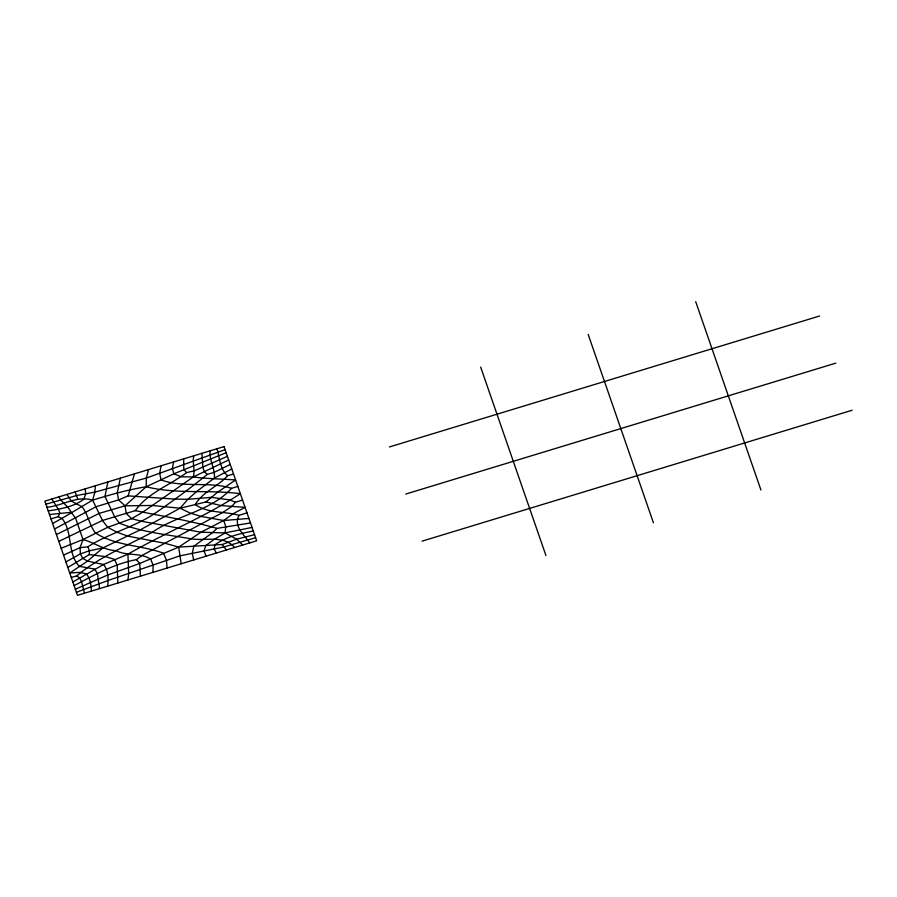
<?xml version="1.0" encoding="UTF-8"?>
<svg xmlns="http://www.w3.org/2000/svg" width="897" height="897" viewBox="0 0 897 897"><rect width="100%" height="100%" fill="white"/><g stroke="black" fill="none" stroke-linecap="round" stroke-linejoin="round"><path stroke-width="1.35" d="M201.948 453.321L202.868 467.326L204.415 471.833L207.319 474.39L214.327 472.304L230.226 464.455M140.47 576.166L139.708 563.484L136.4 559.661C114.098 563.731 94.028 575.28 74.103 585.595M56.421 534.545L99.163 513.398L125.053 505.807L146.177 486.768L146.357 478.056L148.554 469.568M152.961 572.364L153.107 565.166L150.707 559.134C140.179 552.317 126.993 556.275 115.892 550.635C103.839 550.108 94.353 542.528 82.995 539.557L61.164 548.246M52.587 523.489C66.266 516.268 79.216 507.904 92.638 500.134C110.241 494.752 127.957 489.65 146.177 486.768C177.023 494.482 209.057 489.493 240.351 493.698C204.684 517.12 164.79 532.863 127.935 554.2L128.697 573.598L127.968 579.978M117.855 583.05L117.171 564.987L114.424 559.347L105.442 556.622L89.285 554.581L67.824 567.465M89.285 554.581L89.465 550.747L87.805 546.834L80.046 547.652L63.541 555.086M107.741 586.133C108.369 578.756 108.515 570.537 103.592 564.493L87.547 561.118L82.546 558.181L80.405 553.864L80.046 547.652L82.995 539.557L107.718 527.324L131.612 518.668L142.163 512.557L193.27 476.969L228.668 459.97M95.34 485.77L94.88 492.105L92.638 500.134L102.471 520.473L107.718 527.324L116.845 532.179L127.733 536.092L165.586 543.436L178.705 547.103L222.176 544.513L236.606 539.198L254.546 534.668M183.661 458.883L183.784 469.535L186.654 472.584L194.1 470.891L227.412 456.349M206.187 556.162L204.034 551.195L205.716 545.645L214.08 539.456L225.113 532.908L225.752 526.472L223.678 520.518L201.163 516.437L190.186 513.073L180.095 508.218L152.165 505.471L125.053 505.807L118.583 499.921L117.249 492.879L120.333 478.168M193.774 455.799C192.227 462.852 195.254 469.961 193.27 476.969L181.284 476.778L173.827 473.795L146.177 486.768M161.056 465.767L159.711 473.28L160.989 479.895C183.672 488.26 208.833 481.061 231.561 488.327L237.817 486.365M173.547 461.966L172.381 468.436L173.827 473.795L226.156 452.716M107.831 481.969L104.971 496.523L114.581 516.627L119.301 523.119C141.995 532.325 166.741 534.489 190.669 538.761C204.886 541.272 224.149 534.735 234.577 547.518M134.438 473.863L128.136 495.873L118.583 499.921L95.979 506.738L54.504 529.017M246.989 512.837L239.118 515.338C232.94 526.259 244.276 534.724 249.714 542.909M51.006 518.915L58.182 516.672L59.875 513.05L58.316 509.182L51.802 499.024M58.798 541.396L102.471 520.473L135.223 510.651C147.971 492.801 169.69 485.344 186.654 472.584M231.561 488.327C211.019 511.223 177.27 514.968 152.4 532.201C126.802 545.892 98.984 557.048 76.716 575.93L71.278 577.421M65.907 561.937L80.405 553.864L89.465 550.747L102.819 547.977L140.111 529.892L180.095 508.218L187.832 499.326L196.712 491.478L214.372 478.079L231.774 468.94M242.571 500.1L235.53 502.208L231.404 506.771L222.748 512.49L142.264 555.288L136.4 559.661M233.545 474.053L227.58 475.702C217.971 486.623 202.744 491.702 195.21 504.596L180.095 508.218M207.319 474.39C190.074 488.349 172.067 501.658 153.712 514.205C132.991 527.514 108.548 533.592 87.805 546.834M250.487 522.94L217.029 528.389L212.275 532.885L193.842 546.161L192.283 553.247L193.685 559.963M102.819 547.977L87.547 561.118L69.742 573.004L80.192 572.353L86.437 574.013C90.474 578.7 91.158 585.158 91.393 591.112M239.118 515.338C224.676 511.077 208.026 513.577 195.21 504.596L205.929 501.961L217.904 491.971L235.608 479.996C221.424 478.852 207.342 478.863 193.27 476.969M75.359 589.217L107.808 574.955L139.708 563.484L178.705 547.103L200.95 532.224L223.678 520.518L232.85 513.858L245.094 507.388L220.897 505.538L205.929 501.961M72.848 581.974L103.592 564.493L127.935 554.2M76.424 592.278L108.089 580.471L179.658 555.905L223.555 547.058L255.611 537.729M92.638 500.134C76.66 495.312 62.633 505.762 46.969 507.265M225.102 449.655L146.357 478.056L94.88 492.105L76.907 495.469L45.915 504.204M389.466 446.941L819.522 316.024M405.792 494.045L835.836 363.128M422.106 541.149L852.15 410.232M125.053 505.807L126.208 513.432L131.612 518.668L141.524 521.269L200.95 532.224L225.113 532.908L252.035 527.425M253.29 531.046C239.779 533.558 226.022 536.81 214.675 544.961L214.327 549.222L216.3 553.09M48.225 510.898C60.615 508.969 73.543 506.928 83.847 499.214L85.72 493.843L85.226 488.854M49.481 514.519L71.143 512.31L75.55 518.04L82.995 539.557M248.929 518.455L223.678 520.518M128.136 495.873L175.038 499.113L187.832 499.326L211.277 497.33L229.845 499.943L235.53 502.208M135.223 510.651C162.503 516.145 190.276 520.753 217.029 528.389M225.113 532.908L236.606 539.198L242.751 545.028M58.182 516.672L62.207 518.69C73.274 532.594 66.916 554.032 79.485 566.366L94.768 569.09L97.425 573.598L99.567 588.623M76.716 575.93L79.665 577.982L81.515 581.637L84.441 593.231M227.58 475.702C219.989 469.277 219.563 457.862 217.074 448.713M226.403 550.007L222.176 544.513M58.765 496.904C62.151 502.724 68.25 506.188 71.143 512.31M66.939 494.415L71.289 501.053L82.053 506.783C88.254 514.564 89.274 524.992 95.329 532.874C115.836 546.172 141.233 544.95 163.523 553.236L166.45 560.289L167.077 568.07M75.113 491.926L77.613 498.665M760.959 490.065L695.691 301.661M653.442 522.794L588.174 334.39M545.937 555.523L480.669 367.12M181.194 563.776L178.705 547.103M214.372 478.079C215.246 468.683 209.035 460.307 210.122 450.832M224.037 446.594L44.85 501.143L77.478 595.339L256.665 540.79L224.037 446.594"/></g></svg>
